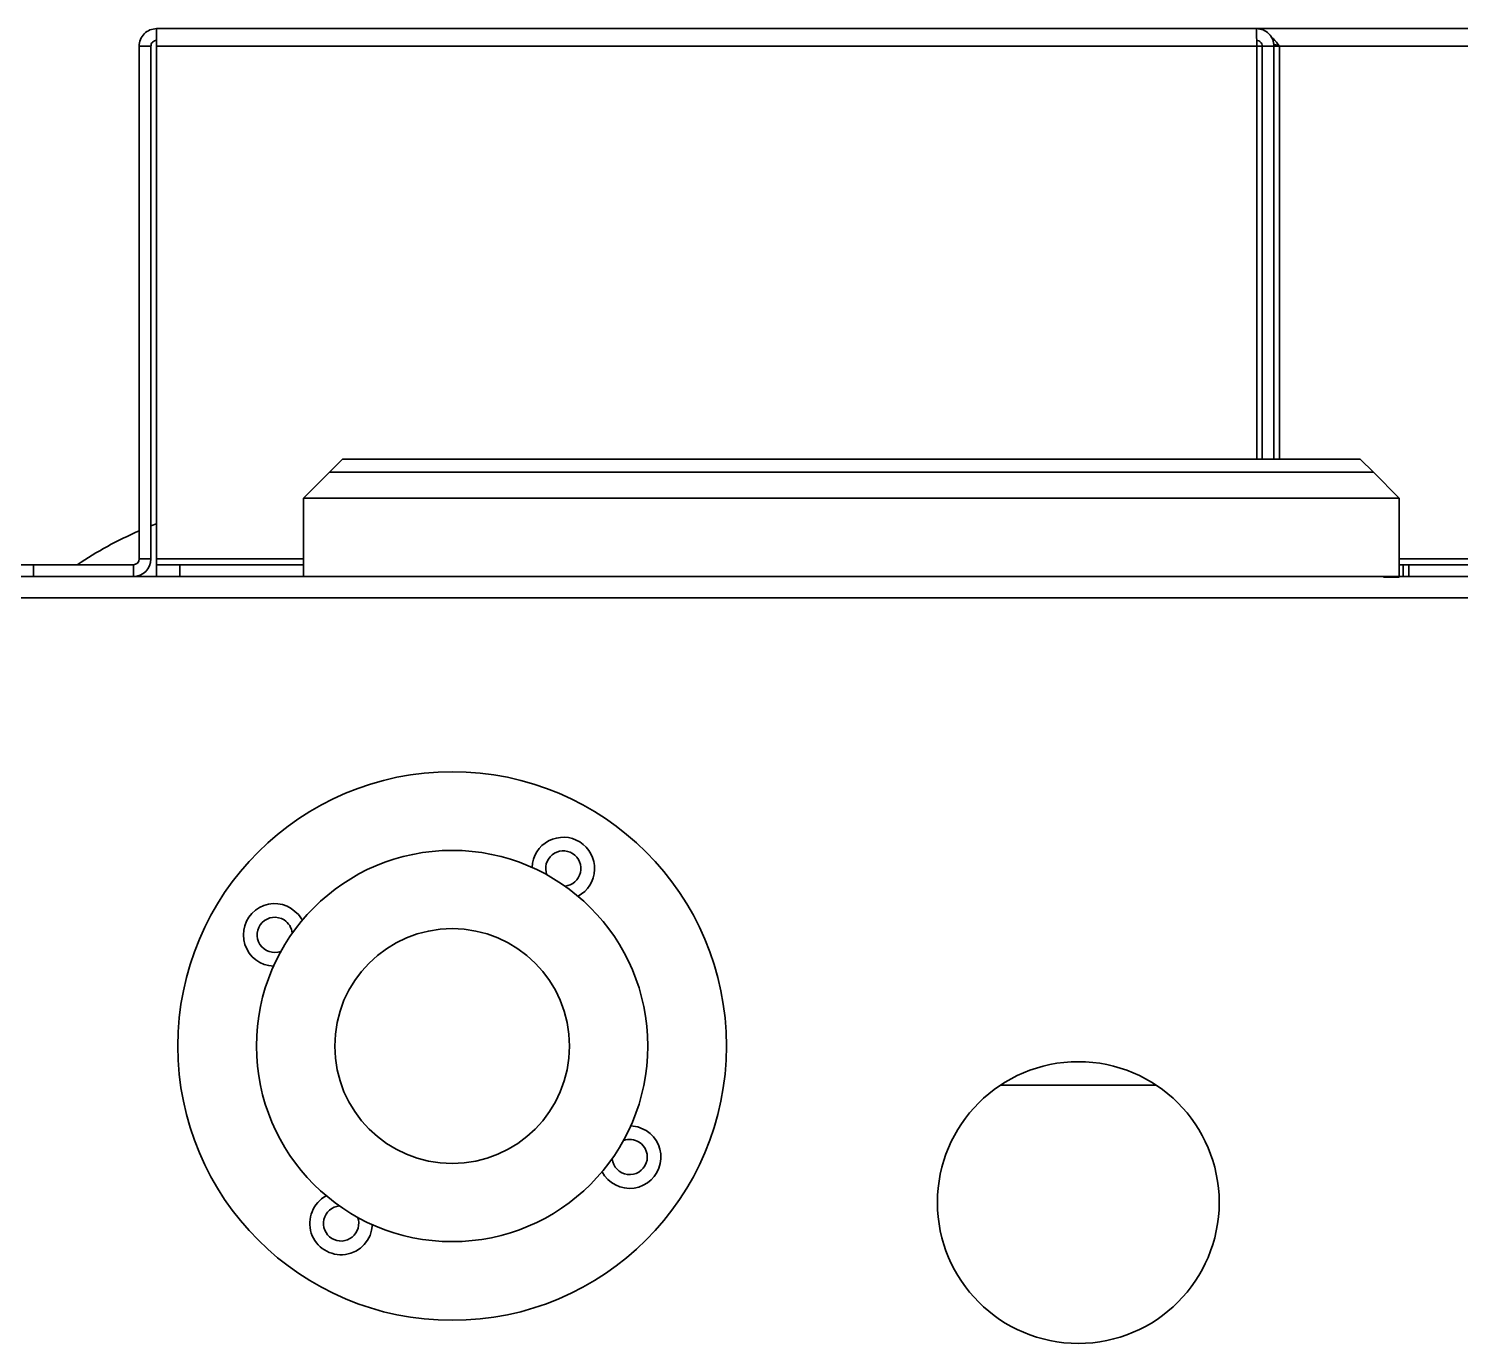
# Model space of a CAD drawing. Header units: millimetres. Extents: x 0 to 420, y 0 to 297.
# Drawn here: x 275.376 to 277.205, y 150.512 to 152.192 of the extents above; entities that cross this region are included whole.
import ezdxf

# ---------------------------------------------------------------- set-up
doc = ezdxf.new("R2010")
doc.units = ezdxf.units.MM

msp = doc.modelspace()

# ---------------------------------------------------------------- linework, layer by layer
at = {"color": 7, "linetype": 'Continuous', "lineweight": 35}
for p, q in [((275.5394, 152.1922), (276.9447, 152.1922)), ((276.9447, 152.1922), (284.017, 152.1922)), ((275.517, 152.1699), (275.532, 152.1699)), ((275.517, 152.1699), (275.517, 151.5146)), ((275.532, 152.1699), (275.532, 151.5146)), ((275.5391, 152.1699), (276.945, 152.1699)), ((275.5391, 152.1699), (275.5391, 151.5146)), ((276.945, 152.1699), (276.945, 151.6422)), ((276.945, 152.1699), (276.952, 152.1699)), ((276.967, 152.1699), (276.952, 152.1699)), ((276.952, 152.1699), (276.952, 151.6422)), ((276.9741, 152.1699), (276.9665, 152.1726)), ((276.967, 152.1699), (276.967, 151.6422)), ((276.967, 152.1699), (276.9741, 152.1699)), ((276.9741, 152.1699), (284.017, 152.1699)), ((276.9741, 152.1699), (276.9741, 151.6422)), ((275.727, 151.5922), (275.7601, 151.6253)), ((275.777, 151.6422), (275.7601, 151.6253)), ((275.7601, 151.6253), (277.094, 151.6253)), ((277.077, 151.6422), (275.777, 151.6422)), ((277.094, 151.6253), (277.077, 151.6422)), ((277.094, 151.6253), (277.127, 151.5922)), ((275.727, 151.4922), (275.727, 151.5922)), ((277.127, 151.5922), (275.727, 151.5922)), ((277.127, 151.4922), (277.127, 151.5922)), ((275.532, 151.5568), (275.5391, 151.5595)), ((275.352, 151.5072), (275.382, 151.5072)), ((275.382, 151.5072), (275.382, 151.4922)), ((275.5097, 151.5072), (275.382, 151.5072)), ((275.5097, 151.5072), (275.5097, 151.4922)), ((275.517, 151.5146), (275.532, 151.5146)), ((275.5391, 151.5146), (275.5391, 151.5072)), ((275.727, 151.5146), (275.5391, 151.5146)), ((275.5391, 151.4922), (275.5391, 151.5072)), ((275.5391, 151.5072), (275.5691, 151.5072)), ((275.5691, 151.5072), (275.5691, 151.4922)), ((275.727, 151.5072), (275.5691, 151.5072)), ((283.767, 151.5146), (277.127, 151.5146)), ((277.127, 151.5072), (277.132, 151.5072)), ((277.132, 151.5072), (277.132, 151.4922)), ((277.132, 151.5072), (277.1391, 151.5072)), ((277.1391, 151.4922), (277.1391, 151.5072)), ((283.737, 151.5072), (277.1391, 151.5072)), ((275.347, 151.4922), (277.107, 151.4922)), ((277.127, 151.4922), (277.107, 151.4922)), ((277.107, 151.4922), (277.107, 151.4912)), ((277.107, 151.4912), (277.127, 151.4912)), ((277.127, 151.4922), (286.287, 151.4922)), ((277.127, 151.4912), (277.127, 151.4922)), ((275.347, 151.4649), (284.5088, 151.4649)), ((276.8165, 150.8422), (276.6175, 150.8422))]:
    msp.add_line(p, q, dxfattribs=at)
at = {"color": 7, "linetype": 'Continuous', "lineweight": 35, "flags": 128}
for points in [[(275.7256, 151.053), (275.7206, 151.0603), (275.7115, 151.0681)], [(276.165, 150.7842), (276.1541, 150.789), (276.1453, 150.7903)]]:
    msp.add_lwpolyline(points, dxfattribs=at)
at = {"color": 7, "linetype": 'Continuous', "lineweight": 35}
for centre, radius in [((275.917, 150.8922), 0.3505), ((275.917, 150.8922), 0.25), ((275.917, 150.8922), 0.15), ((276.717, 150.6922), 0.18)]:
    msp.add_circle(centre, radius, dxfattribs=at)
for centre, radius, start, end in [((275.717, 151.0922), 0.5, 113.5782, 123.9013), ((275.5097, 151.5146), 0.0224, 270, 0), ((275.5097, 151.5146), 0.00737, 270, 0), ((276.059, 151.119), 0.04, 57.9521, 177.817), ((276.059, 151.119), 0.04, 298.0873, 57.9521), ((276.059, 151.119), 0.0225, 57.9521, 200.5501), ((276.059, 151.119), 0.0225, 275.3542, 57.9521), ((275.6903, 151.0342), 0.04, 57.9521, 267.817), ((275.6903, 151.0342), 0.0225, 57.9521, 290.5501), ((275.6903, 151.0342), 0.0225, 5.3542, 57.9521), ((276.1438, 150.7503), 0.04, 208.0873, 57.9521), ((276.1438, 150.7503), 0.0225, 185.3542, 57.9521), ((276.1438, 150.7503), 0.0225, 57.9521, 110.5501), ((275.7751, 150.6655), 0.04, 118.0873, 357.817), ((275.7751, 150.6655), 0.0225, 95.3542, 20.5501)]:
    msp.add_arc(centre, radius, start, end, dxfattribs=at)
for points in [[(275.5394, 152.1922), (275.5365, 152.1919), (275.5306, 152.1912), (275.5232, 152.1861), (275.5181, 152.1787), (275.5174, 152.1728), (275.517, 152.1699)], [(275.5391, 152.1699), (275.5391, 152.1728), (275.5392, 152.1787), (275.5393, 152.1861), (275.5393, 152.1912), (275.5394, 152.1919), (275.5394, 152.1922)], [(276.9447, 152.1922), (276.9447, 152.1919), (276.9448, 152.1912), (276.9448, 152.1861), (276.9449, 152.1787), (276.9449, 152.1728), (276.945, 152.1699)], [(276.967, 152.1699), (276.9667, 152.1728), (276.966, 152.1787), (276.9609, 152.1861), (276.9535, 152.1912), (276.9476, 152.1919), (276.9447, 152.1922)], [(275.5394, 152.1772), (275.5384, 152.1771), (275.5365, 152.1769), (275.5341, 152.1752), (275.5324, 152.1728), (275.5322, 152.1708), (275.532, 152.1699)], [(276.952, 152.1699), (276.9519, 152.1708), (276.9517, 152.1728), (276.95, 152.1752), (276.9476, 152.1769), (276.9456, 152.1771), (276.9447, 152.1772)]]:
    msp.add_open_spline(points, degree=3, dxfattribs=at)
msp.add_open_spline([(276.9741, 152.1699), (276.9714, 152.1733), (276.9676, 152.178), (276.9638, 152.1814), (276.9627, 152.1823)], degree=3, knots=[0, 0, 0, 0, 0.725703, 1, 1, 1, 1], dxfattribs=at)

doc.saveas('drawing.dxf')
